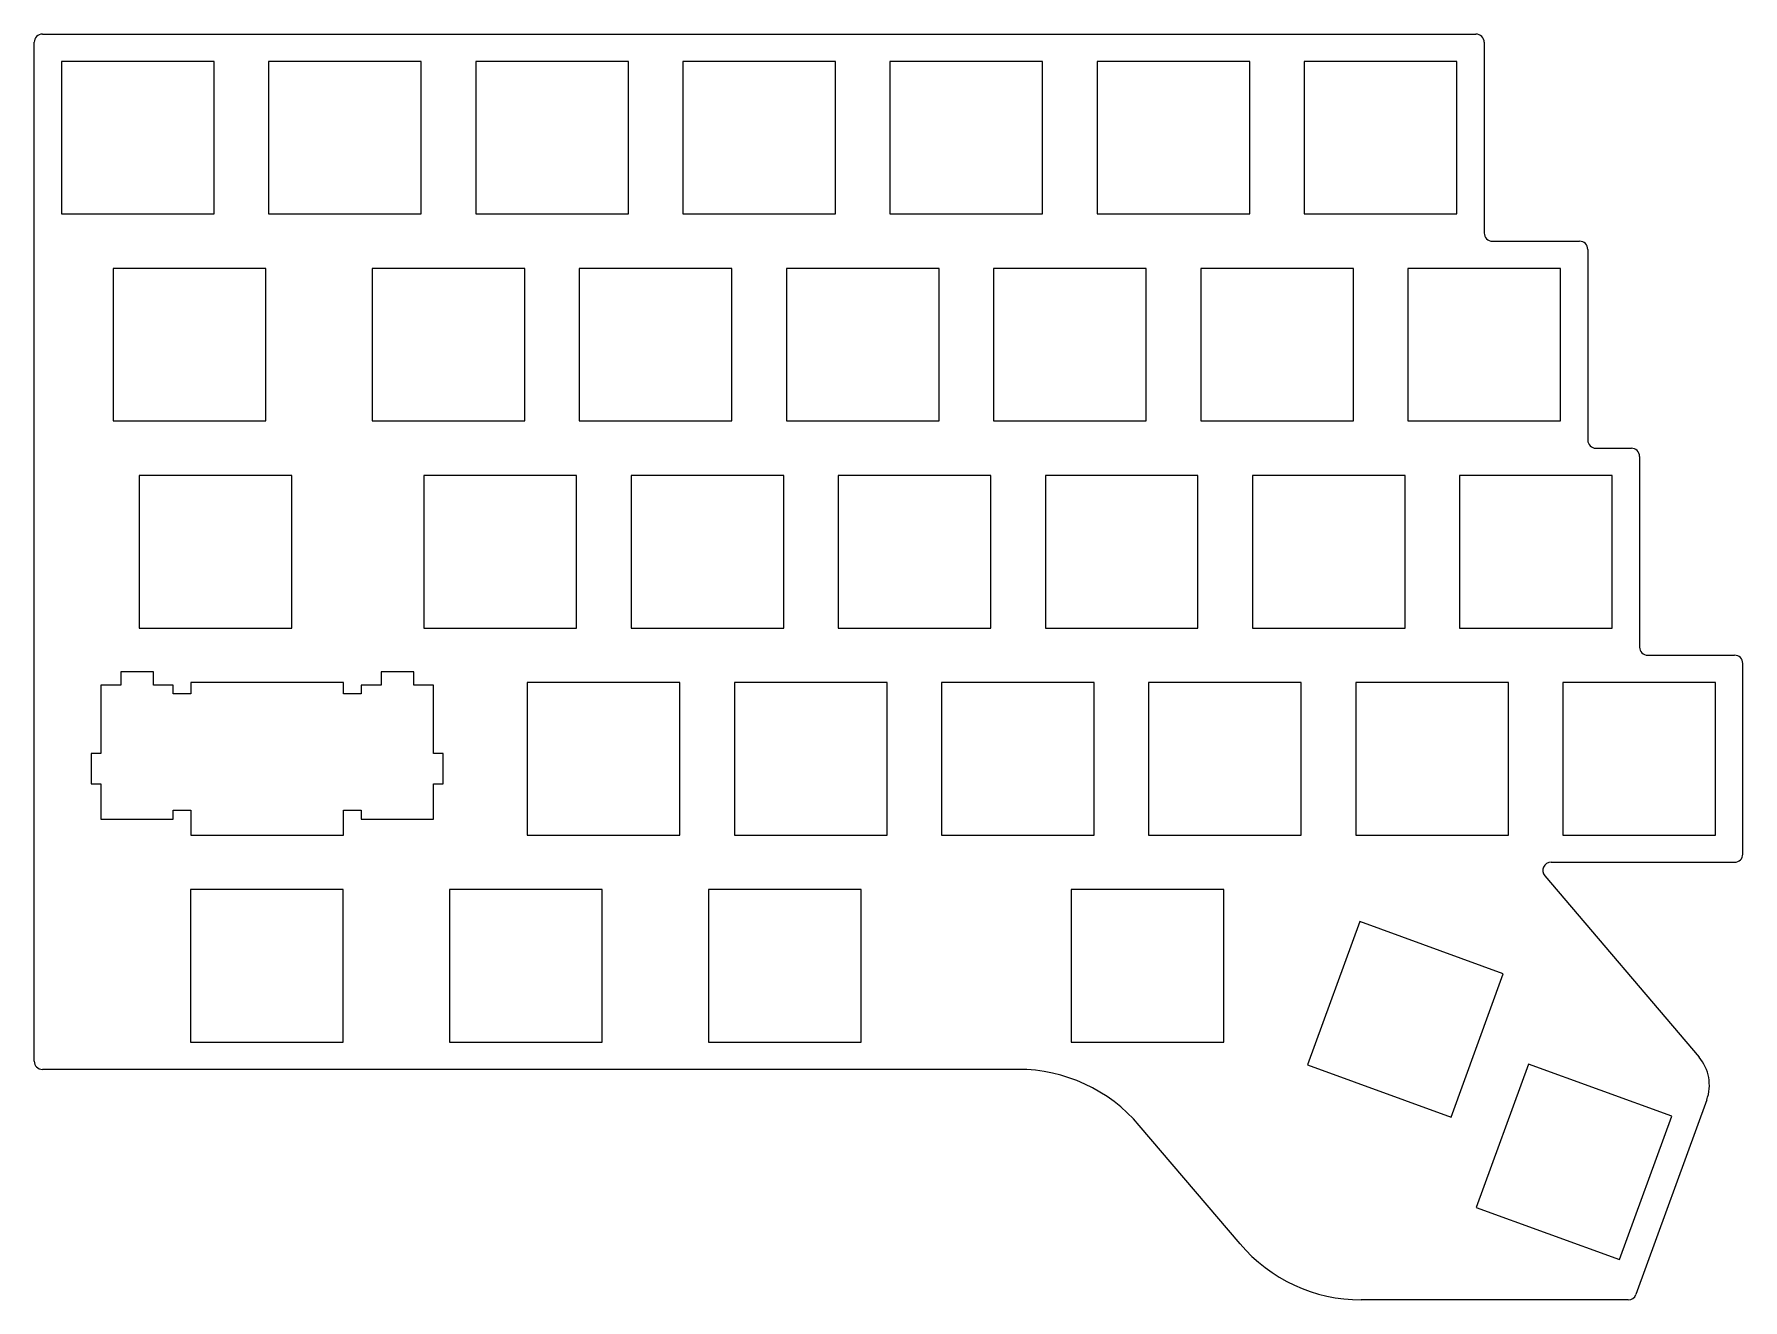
# Model space of a CAD drawing. Header units: millimetres. Extents: x 34 to 190, y -126 to -10.
import ezdxf

# ---------------------------------------------------------------- set-up
doc = ezdxf.new("R2010")
doc.units = ezdxf.units.MM
doc.layers.add('Sketch001', color=7, linetype='CONTINUOUS')

msp = doc.modelspace()

# ---------------------------------------------------------------- linework, layer by layer
at = {"layer": 'Sketch001'}
for p, q in [((33.75, -104.25), (33.75, -10.75)), ((34.5, -10), (166, -10)), ((166.75, -10.75), (166.75, -28.25)), ((50.25, -12.5), (36.25, -12.5)), ((36.25, -12.5), (36.25, -26.5)), ((50.25, -26.5), (50.25, -12.5)), ((69.25, -12.5), (55.25, -12.5)), ((55.25, -12.5), (55.25, -26.5)), ((69.25, -26.5), (69.25, -12.5)), ((88.25, -12.5), (74.25, -12.5)), ((74.25, -12.5), (74.25, -26.5)), ((88.25, -26.5), (88.25, -12.5)), ((93.25, -12.5), (93.25, -26.5)), ((107.25, -12.5), (93.25, -12.5)), ((107.25, -26.5), (107.25, -12.5)), ((112.25, -12.5), (112.25, -26.5)), ((126.25, -12.5), (112.25, -12.5)), ((126.25, -26.5), (126.25, -12.5)), ((131.25, -12.5), (131.25, -26.5)), ((145.25, -12.5), (131.25, -12.5)), ((145.25, -26.5), (145.25, -12.5)), ((164.25, -12.5), (150.25, -12.5)), ((150.25, -12.5), (150.25, -26.5)), ((164.25, -26.5), (164.25, -12.5)), ((36.25, -26.5), (50.25, -26.5)), ((55.25, -26.5), (69.25, -26.5)), ((74.25, -26.5), (88.25, -26.5)), ((93.25, -26.5), (107.25, -26.5)), ((112.25, -26.5), (126.25, -26.5)), ((131.25, -26.5), (145.25, -26.5)), ((150.25, -26.5), (164.25, -26.5)), ((167.5, -29), (175.5, -29)), ((176.25, -29.75), (176.25, -47.25)), ((55, -31.5), (41, -31.5)), ((41, -31.5), (41, -45.5)), ((55, -45.5), (55, -31.5)), ((78.75, -31.5), (64.75, -31.5)), ((64.75, -31.5), (64.75, -45.5)), ((78.75, -45.5), (78.75, -31.5)), ((97.75, -31.5), (83.75, -31.5)), ((83.75, -31.5), (83.75, -45.5)), ((97.75, -45.5), (97.75, -31.5)), ((102.75, -31.5), (102.75, -45.5)), ((116.75, -31.5), (102.75, -31.5)), ((116.75, -45.5), (116.75, -31.5)), ((135.75, -31.5), (121.75, -31.5)), ((121.75, -31.5), (121.75, -45.5)), ((135.75, -45.5), (135.75, -31.5)), ((154.75, -31.5), (140.75, -31.5)), ((140.75, -31.5), (140.75, -45.5)), ((154.75, -45.5), (154.75, -31.5)), ((173.75, -31.5), (159.75, -31.5)), ((159.75, -31.5), (159.75, -45.5)), ((173.75, -45.5), (173.75, -31.5)), ((41, -45.5), (55, -45.5)), ((64.75, -45.5), (78.75, -45.5)), ((83.75, -45.5), (97.75, -45.5)), ((102.75, -45.5), (116.75, -45.5)), ((121.75, -45.5), (135.75, -45.5)), ((140.75, -45.5), (154.75, -45.5)), ((159.75, -45.5), (173.75, -45.5)), ((177, -48), (180.25, -48)), ((181, -48.75), (181, -66.25)), ((57.375, -50.5), (43.375, -50.5)), ((43.375, -50.5), (43.375, -64.5)), ((57.375, -64.5), (57.375, -50.5)), ((83.5, -50.5), (69.5, -50.5)), ((69.5, -50.5), (69.5, -64.5)), ((83.5, -64.5), (83.5, -50.5)), ((102.5, -50.5), (88.5, -50.5)), ((88.5, -50.5), (88.5, -64.5)), ((102.5, -64.5), (102.5, -50.5)), ((121.5, -50.5), (107.5, -50.5)), ((107.5, -50.5), (107.5, -64.5)), ((121.5, -64.5), (121.5, -50.5)), ((140.5, -50.5), (126.5, -50.5)), ((126.5, -50.5), (126.5, -64.5)), ((140.5, -64.5), (140.5, -50.5)), ((159.5, -50.5), (145.5, -50.5)), ((145.5, -50.5), (145.5, -64.5)), ((159.5, -64.5), (159.5, -50.5)), ((178.5, -50.5), (164.5, -50.5)), ((164.5, -50.5), (164.5, -64.5)), ((178.5, -64.5), (178.5, -50.5)), ((43.375, -64.5), (57.375, -64.5)), ((69.5, -64.5), (83.5, -64.5)), ((88.5, -64.5), (102.5, -64.5)), ((107.5, -64.5), (121.5, -64.5)), ((126.5, -64.5), (140.5, -64.5)), ((145.5, -64.5), (159.5, -64.5)), ((164.5, -64.5), (178.5, -64.5)), ((181.75, -67), (189.725, -67)), ((44.687, -68.53), (41.687, -68.53)), ((41.687, -68.53), (41.687, -69.73)), ((44.687, -69.73), (44.687, -68.53)), ((68.563, -68.53), (65.563, -68.53)), ((65.563, -68.53), (65.563, -69.73)), ((68.563, -69.73), (68.563, -68.53)), ((190.475, -85.25), (190.475, -67.75)), ((41.687, -69.73), (39.862, -69.73)), ((39.862, -69.73), (39.862, -76)), ((46.512, -69.73), (44.687, -69.73)), ((46.512, -70.53), (46.512, -69.73)), ((62.125, -69.5), (48.125, -69.5)), ((48.125, -69.5), (48.125, -70.53)), ((62.125, -70.53), (62.125, -69.5)), ((65.563, -69.73), (63.738, -69.73)), ((63.738, -69.73), (63.738, -70.53)), ((70.388, -69.73), (68.563, -69.73)), ((70.388, -76), (70.388, -69.73)), ((92.975, -69.5), (78.975, -69.5)), ((78.975, -69.5), (78.975, -83.5)), ((92.975, -83.5), (92.975, -69.5)), ((111.975, -69.5), (97.975, -69.5)), ((97.975, -69.5), (97.975, -83.5)), ((111.975, -83.5), (111.975, -69.5)), ((116.975, -69.5), (116.975, -83.5)), ((130.975, -69.5), (116.975, -69.5)), ((130.975, -83.5), (130.975, -69.5)), ((135.975, -69.5), (135.975, -83.5)), ((149.975, -69.5), (135.975, -69.5)), ((149.975, -83.5), (149.975, -69.5)), ((168.975, -69.5), (154.975, -69.5)), ((154.975, -69.5), (154.975, -83.5)), ((168.975, -83.5), (168.975, -69.5)), ((187.975, -69.5), (173.975, -69.5)), ((173.975, -69.5), (173.975, -83.5)), ((187.975, -83.5), (187.975, -69.5)), ((48.125, -70.53), (46.512, -70.53)), ((63.738, -70.53), (62.125, -70.53)), ((39.862, -76), (38.987, -76)), ((38.987, -76), (38.987, -78.8)), ((71.263, -76), (70.388, -76)), ((71.263, -78.8), (71.263, -76)), ((38.987, -78.8), (39.862, -78.8)), ((39.862, -78.8), (39.862, -82.03)), ((70.388, -82.03), (70.388, -78.8)), ((70.388, -78.8), (71.263, -78.8)), ((46.512, -82.03), (46.512, -81.23)), ((46.512, -81.23), (48.125, -81.23)), ((48.125, -81.23), (48.125, -83.5)), ((62.125, -83.5), (62.125, -81.23)), ((62.125, -81.23), (63.738, -81.23)), ((63.738, -81.23), (63.738, -82.03)), ((39.862, -82.03), (46.512, -82.03)), ((63.738, -82.03), (70.388, -82.03)), ((48.125, -83.5), (62.125, -83.5)), ((78.975, -83.5), (92.975, -83.5)), ((97.975, -83.5), (111.975, -83.5)), ((116.975, -83.5), (130.975, -83.5)), ((135.975, -83.5), (149.975, -83.5)), ((154.975, -83.5), (168.975, -83.5)), ((173.975, -83.5), (187.975, -83.5)), ((172.883, -86), (189.725, -86)), ((172.312, -87.236), (186.464, -103.888)), ((62.1, -88.5), (48.1, -88.5)), ((48.1, -88.5), (48.1, -102.5)), ((62.1, -102.5), (62.1, -88.5)), ((85.85, -88.5), (71.85, -88.5)), ((71.85, -88.5), (71.85, -102.5)), ((85.85, -102.5), (85.85, -88.5)), ((109.6, -88.5), (95.6, -88.5)), ((95.6, -88.5), (95.6, -102.5)), ((109.6, -102.5), (109.6, -88.5)), ((128.875, -88.5), (128.874, -102.5)), ((142.875, -88.5), (128.875, -88.5)), ((142.875, -102.5), (142.875, -88.5)), ((155.347, -91.436), (150.559, -104.592)), ((168.503, -96.224), (155.347, -91.436)), ((163.715, -109.38), (168.503, -96.224)), ((48.1, -102.5), (62.1, -102.5)), ((71.85, -102.5), (85.85, -102.5)), ((95.6, -102.5), (109.6, -102.5)), ((128.875, -102.5), (142.875, -102.5)), ((123.999, -105), (34.5, -105)), ((150.559, -104.592), (163.715, -109.38)), ((170.807, -104.512), (166.019, -117.668)), ((183.963, -109.301), (170.807, -104.512)), ((187.167, -107.806), (180.669, -125.661)), ((179.175, -122.456), (183.963, -109.301)), ((144.354, -121.013), (135.114, -110.141)), ((166.019, -117.668), (179.175, -122.456)), ((179.964, -126.154), (155.47, -126.154))]:
    msp.add_line(p, q, dxfattribs=at)
for centre, radius, start, end in [((34.5, -10.75), 0.75, 90, 180), ((166, -10.75), 0.75, 0, 90), ((167.5, -28.25), 0.75, 180, -90), ((175.5, -29.75), 0.75, 0, 90), ((177, -47.25), 0.75, 180, -90), ((180.25, -48.75), 0.75, 0, 90), ((181.75, -66.25), 0.75, 180, -90), ((189.725, -67.75), 0.75, 0, 90), ((172.883, -86.75), 0.75, 90, -139.64), ((189.725, -85.25), 0.75, -90, 0), ((34.5, -104.25), 0.75, 180, -90), ((123.999, -119.587), 14.587, 40.36, 90), ((183.446, -106.452), 3.96, -20, 40.36), ((155.47, -111.567), 14.587, -139.64, -90), ((179.964, -125.404), 0.75, -90, -20)]:
    msp.add_arc(centre, radius, start, end, dxfattribs=at)

doc.saveas('drawing.dxf')
